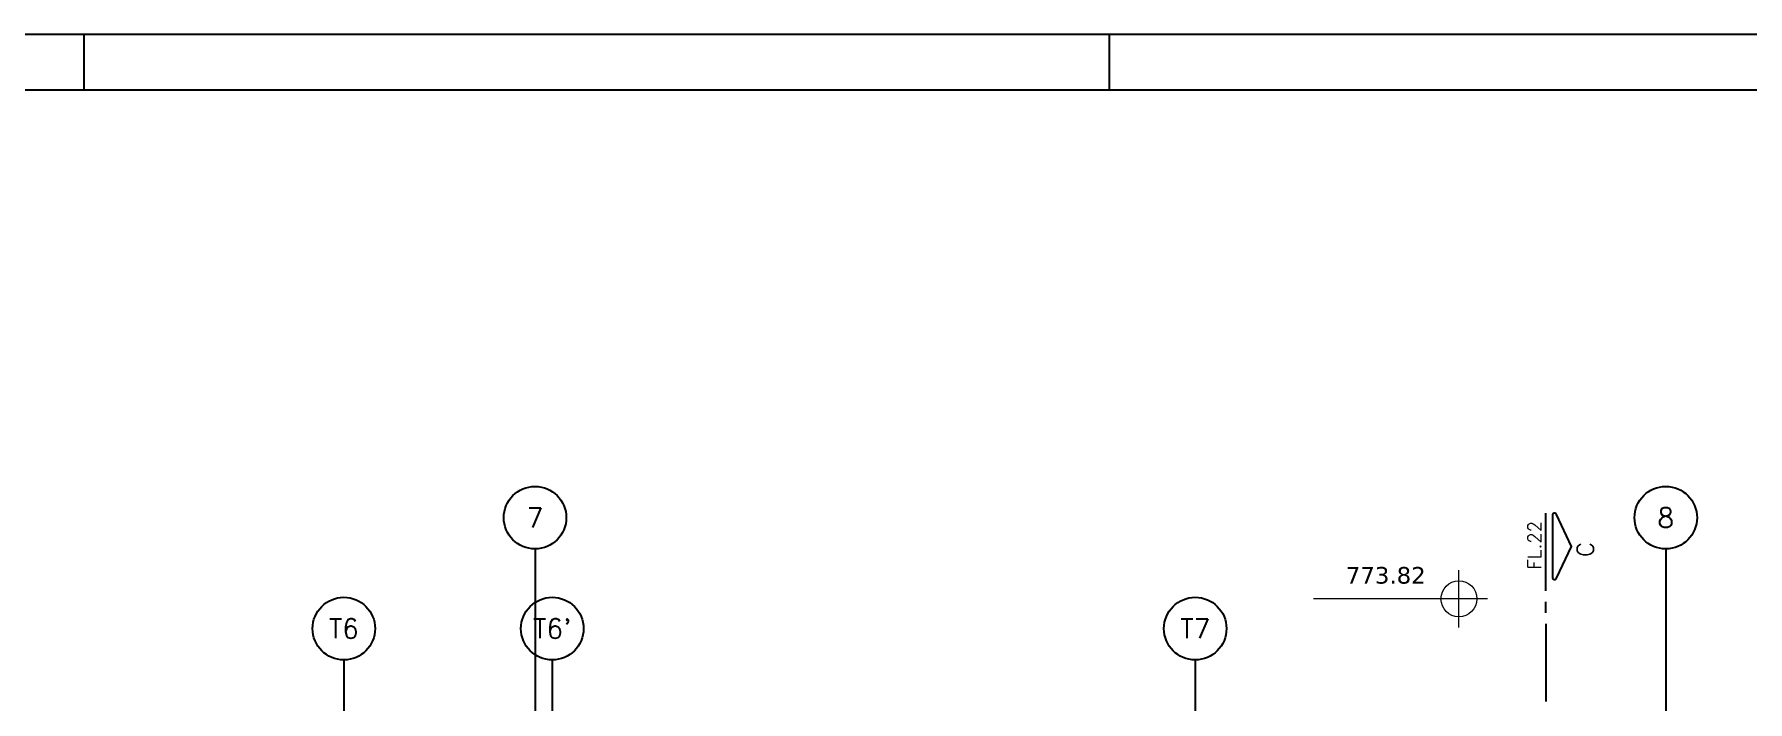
# Model space of a CAD drawing. Header units: millimetres. Extents: x -4122 to 5523, y -2094 to 2406.
# Drawn here: x 1778 to 3324, y 1804 to 2406 of the extents above; entities that cross this region are included whole.
import ezdxf
from ezdxf.enums import TextEntityAlignment as Align

# ---------------------------------------------------------------- set-up
doc = ezdxf.new("R2010")
doc.units = ezdxf.units.MM
doc.header["$LTSCALE"] = 50
doc.linetypes.add('EIXO', pattern=[6.8, 6, -0.4, 0, -0.4])
doc.layers.add('A-ANNO-NOTE', color=253, linetype='Continuous', lineweight=9)
for name, color, linetype in [('F-CORTE-INDICAÇÃO', 4, 'Continuous'), ('F-EIXO', 12, 'EIXO'), ('F-MARGEM', 1, 'Continuous'), ('F-TEXTO', 6, 'Continuous')]:
    doc.layers.add(name, color=color, linetype=linetype)
doc.styles.add('ROMANS', font='simplex.shx')
doc.styles.add('Verdana_3', font='verdana.ttf', dxfattribs={"height": 20})

# ---------------------------------------------------------------- blocks, each defined once
blk = doc.blocks.new('A0-4L_900')
at = {"layer": 'F-MARGEM', "color": 2}
for p, q in [((118.9, 90), (118.9, 89)), ((137.4, 90), (137.4, 89))]:
    blk.add_line(p, q, dxfattribs=at)
blk.add_lwpolyline([(0, 0), (0, 90), (192.9, 90), (192.9, 0)], close=True, dxfattribs=at)
at = {"layer": 'F-MARGEM', "color": 7}
blk.add_lwpolyline([(2.5, 89), (191.9, 89), (191.9, 1), (2.5, 1)], close=True, dxfattribs=at)
blk = doc.blocks.new('*U34')
at = {"layer": 'F-EIXO'}
blk.add_line((0, 0), (0, -3377.9), dxfattribs=at)
at = {"layer": 'F-EIXO', "color": 2, "linetype": 'Continuous'}
blk.add_circle((0, 28.2), 28.2, dxfattribs=at)
at = {"layer": 'F-TEXTO', "style": 'ROMANS'}
blk.add_attdef('EIXO', text='', height=17.5, rotation=360, dxfattribs=at).set_placement((0, 28.2), align=Align.MIDDLE_CENTER)
blk = doc.blocks.new('*U30')
at = {"layer": 'F-EIXO'}
blk.add_line((0, 0), (0, -3477.9), dxfattribs=at)
at = {"layer": 'F-EIXO', "color": 2, "linetype": 'Continuous'}
blk.add_circle((0, 28.2), 28.2, dxfattribs=at)
at = {"layer": 'F-TEXTO', "style": 'ROMANS'}
blk.add_attdef('EIXO', text='', height=17.5, rotation=360, dxfattribs=at).set_placement((0, 28.2), align=Align.MIDDLE_CENTER)
blk = doc.blocks.new('*U39')
at = {"layer": 'F-CORTE-INDICAÇÃO'}
for p, q in [((70, 0), (0, 0)), ((80, 0), (90, 0)), ((100, 0), (170, 0))]:
    blk.add_line(p, q, dxfattribs=at)
blk.add_lwpolyline([(112, 6, -0.802585), (111.2, 9.8), (140, 23.3), (168.8, 9.8, -0.802585), (168, 6)], format="xyb", close=True, dxfattribs=at)
at = {"layer": 'F-CORTE-INDICAÇÃO', "style": 'ROMANS'}
blk.add_attdef('CORTE', text='', height=15, dxfattribs=at).set_placement((140, 35.8), align=Align.MIDDLE_CENTER)
at = {"layer": 'F-CORTE-INDICAÇÃO', "color": 2, "style": 'ROMANS'}
blk.add_attdef('FOLHA', text='', height=12, dxfattribs=at).set_placement((80.5, -10), align=Align.MIDDLE_CENTER)
blk = doc.blocks.new('LGN-COTA - LGN-COTA-475391-Térreo')
at = {"layer": 'A-ANNO-NOTE'}
for p, q in [((-0.009, -0.238), (-0.009, 0.28)), ((-0.268, 0.021), (1.302, 0.021))]:
    blk.add_line(p, q, dxfattribs=at)
for centre, start, end in [((-0.009, 0.022), 90, 180), ((-0.009, 0.021), 360, 90), ((-0.009, 0.021), 180, 270), ((-0.009, 0.021), 270, 0)]:
    blk.add_arc(centre, 0.162, start, end, dxfattribs=at)
blk = doc.blocks.new('zw$7512')
at = {"layer": 'A-ANNO-NOTE', "xscale": -100, "yscale": 100, "zscale": 100}
blk.add_blockref('LGN-COTA - LGN-COTA-475391-Térreo', (3262, 1680.3), dxfattribs=at)
at = {"layer": 'A-ANNO-NOTE', "style": 'Verdana_3'}
blk.add_text('773.82', height=15, dxfattribs=at).set_placement((3160.9, 1696.1))

msp = doc.modelspace()

# ---------------------------------------------------------------- block references
at = {"layer": 'A-ANNO-NOTE', "linetype": 'Continuous'}
msp.add_blockref('zw$7512', (-199.5, 214), dxfattribs=at)
at = {"layer": 'F-CORTE-INDICAÇÃO', "linetype": 'Continuous'}
ref = msp.add_blockref('*U39', (3141.654, 1803.713), dxfattribs=dict(at, xscale=-1, rotation=270))
ref.add_attrib('FOLHA', 'FL.22', dxfattribs={"color": 2, "height": 12, "rotation": 90, "style": 'ROMANS'}).set_placement((3131.654, 1944.739), align=Align.MIDDLE_CENTER)
ref.add_attrib('CORTE', 'C', dxfattribs={"height": 15, "rotation": 90, "style": 'ROMANS'}).set_placement((3177.417, 1940.855), align=Align.MIDDLE_CENTER)
at = {"layer": 'F-EIXO', "linetype": 'Continuous'}
for name, p, values in [('*U30', (2230, 1941.357), {'EIXO': '7'}), ('*U30', (3250, 1941.357), {'EIXO': '8'}), ('*U34', (2057.5, 1841.357), {'EIXO': 'T6'}), ('*U34', (2245.5, 1841.357), {'EIXO': "T6'"}), ('*U34', (2825.5, 1841.357), {'EIXO': 'T7'})]:
    msp.add_blockref(name, p, dxfattribs=at).add_auto_attribs(values)
at = {"layer": 'F-MARGEM', "linetype": 'Continuous', "xscale": 50, "yscale": 50, "zscale": 50}
msp.add_blockref('A0-4L_900', (-4122.166, -2094.493), dxfattribs=at)

doc.saveas('drawing.dxf')
